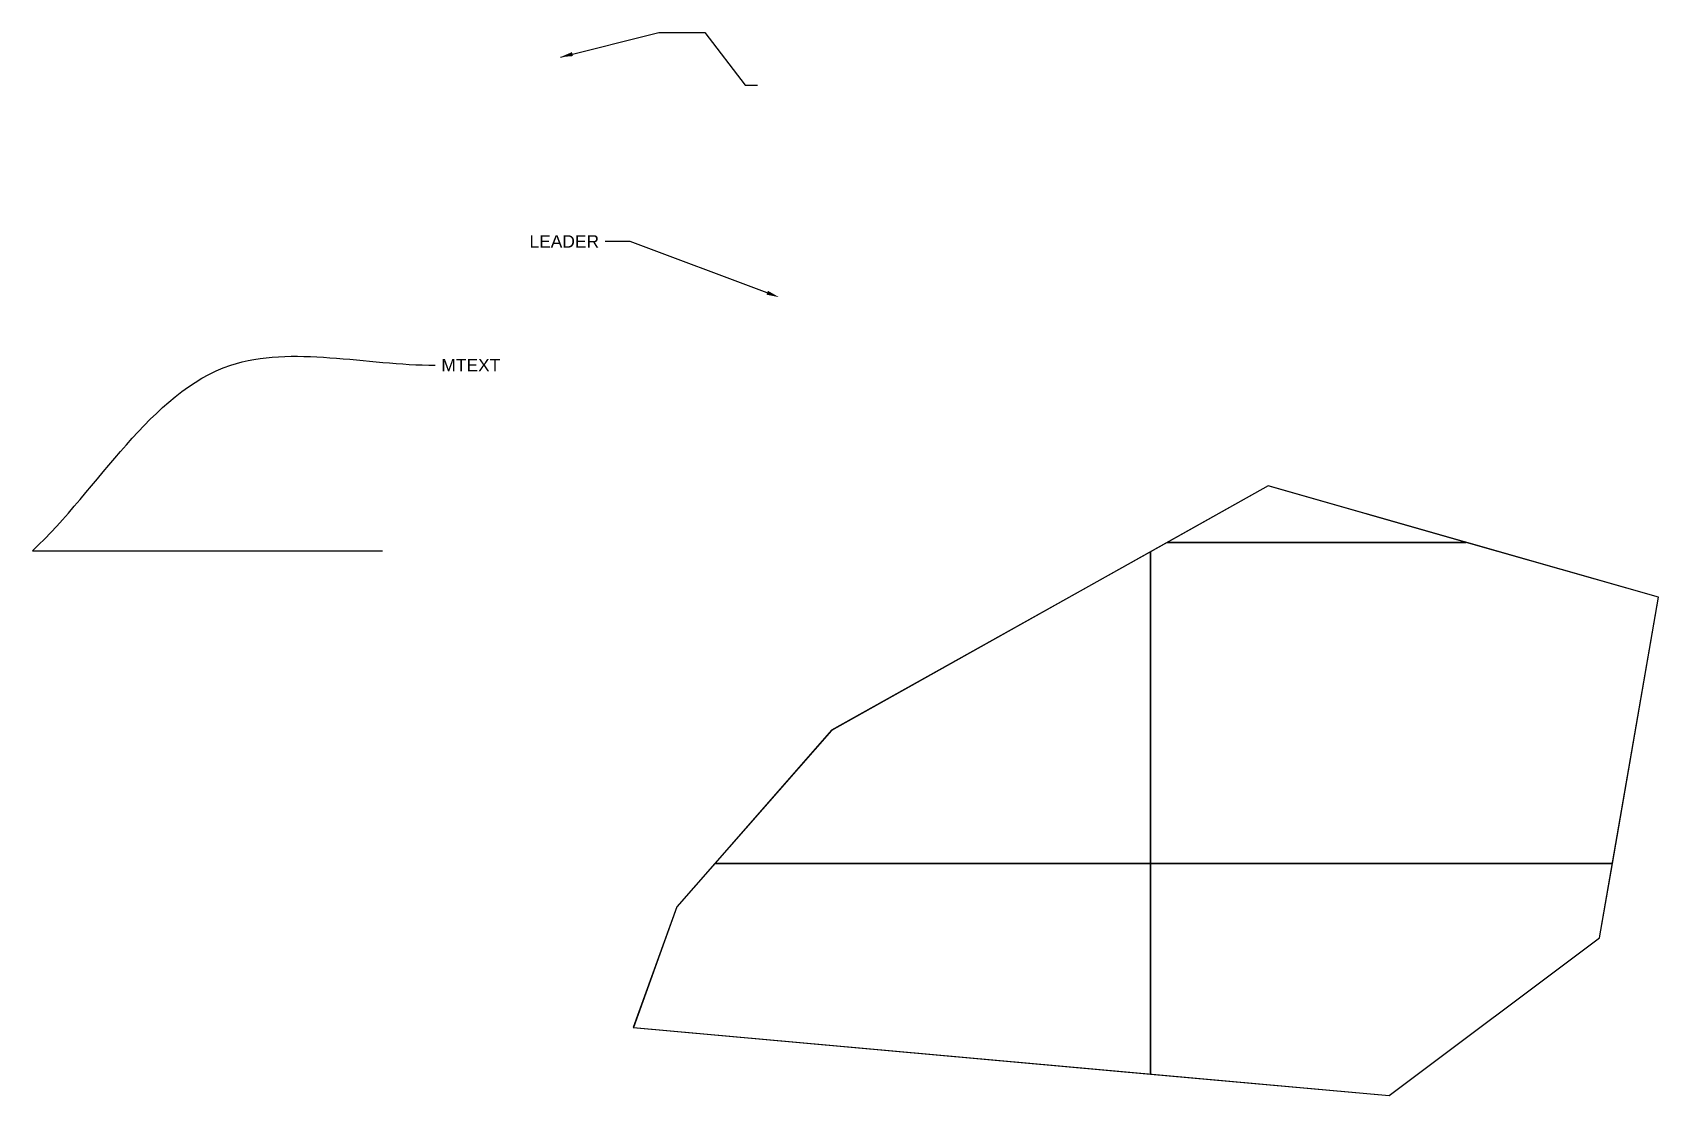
# Model space of a CAD drawing. Header units: inches. Extents: x 9.6 to 33.1, y 2.2 to 17.6.
import ezdxf
from ezdxf import colors
from ezdxf.entities.mleader import LeaderData, LeaderLine
from ezdxf.math import Vec2, Vec3

# ---------------------------------------------------------------- set-up
doc = ezdxf.new("R2010")
doc.units = ezdxf.units.IN
doc.header["$MEASUREMENT"] = 0
doc.header["$XCLIPFRAME"] = 2
doc.linetypes.add('ACAD_ISO02W100', pattern=[15, 12, -3])
doc.styles.get("Standard").update_dxf_attribs({"font": 'Arial.ttf'})
doc.dimstyles.new('Annotative', dxfattribs={"dimscale": 0, "dimtxt": 0.18, "dimasz": 0.18, "dimexe": 0.18, "dimexo": 0.0625, "dimgap": 0.09, "dimtad": 0, "dimtih": 1, "dimtoh": 1, "dimdec": 4, "dimzin": 0, "dimdsep": 46, "dimtxsty": 'Standard', "dimcen": 0.09, "dimadec": 0, "dimazin": 0, "dimtfac": 1, "dimtdec": 4, "dimtofl": 0, "dimtmove": 0, "dimatfit": 3, "dimfxl": 1, "dimtolj": 1, "dimtzin": 0, "dimarcsym": 0})
doc.dimstyles.get("Standard").update_dxf_attribs({"dimtxt": 0.18, "dimasz": 0.18, "dimexe": 0.18, "dimexo": 0.0625, "dimgap": 0.09, "dimtad": 0, "dimtih": 1, "dimtoh": 1, "dimdec": 4, "dimzin": 0, "dimdsep": 46, "dimtxsty": 'Standard', "dimcen": 0.09, "dimadec": 0, "dimazin": 0, "dimtfac": 1, "dimtdec": 4, "dimtofl": 0, "dimtmove": 0, "dimatfit": 3, "dimfxl": 1, "dimtolj": 1, "dimtzin": 0, "dimarcsym": 0})
picture_1 = doc.add_image_def('image1.jpeg', size_in_pixel=(300, 168))

msp = doc.modelspace()

# ---------------------------------------------------------------- linework, layer by layer
msp.add_line((9.574, 10.07), (14.631, 10.07))
msp.add_lwpolyline([(18.255, 3.182), (29.173, 2.198), (32.216, 4.479), (33.066, 9.399), (27.428, 11.01), (21.119, 7.476), (18.882, 4.927)], close=True)

# ---------------------------------------------------------------- texts
at = {"insert": (15.481, 12.844), "char_height": 0.18, "width": 1, "attachment_point": 1}
msp.add_mtext('MTEXT', dxfattribs=at)

# ---------------------------------------------------------------- pictures from other files: only their frames are drawn
at = {"transparency": 33554490}
image = msp.add_image(picture_1, insert=(25.728, 10.193), size_in_units=(8.285, 4.64), dxfattribs=at)
image.set_boundary_path([(164.65, 167.5), (61.07, 137.92), (8.246, 167.5), (164.65, 167.5)])
image = msp.add_image(picture_1, insert=(25.728, 5.553), size_in_units=(8.285, 4.64), dxfattribs=at)
image.set_boundary_path([(265.21, 28.22), (164.65, -0.5), (8.246, -0.5), (-0.5, 4.4), (-0.5, 167.5), (241.14, 167.5), (265.21, 28.22)])
image = msp.add_image(picture_1, insert=(17.442, 5.553), size_in_units=(8.285, 4.64), dxfattribs=at)
image.set_boundary_path([(299.5, 4.4), (132.62, 97.86), (71.51, 167.5), (299.5, 167.5), (299.5, 4.4)])
image = msp.add_image(picture_1, insert=(17.442, 0.913), size_in_units=(8.285, 4.64), dxfattribs=at)
image.set_boundary_path([(71.51, -0.5), (51.61, 22.17), (28.93, 85.335), (299.5, 109.72), (299.5, -0.5), (71.51, -0.5)])
image = msp.add_image(picture_1, insert=(25.728, 0.913), size_in_units=(8.285, 4.64), dxfattribs=at)
image.set_boundary_path([(-0.5, 109.72), (124.25, 120.965), (234.425, 38.37), (241.14, -0.5), (-0.5, -0.5), (-0.5, 109.72)])

# ---------------------------------------------------------------- leaders
msp.add_leader([(17.201, 17.207), (18.625, 17.563), (19.286, 17.563), (19.869, 16.8), (20.049, 16.8)], dimstyle='Standard')
at = {"linetype": 'ACAD_ISO02W100', "lineweight": 5, "ltscale": 1.5, "transparency": 33554518, "has_arrowhead": 0, "path_type": 1, "annotation_type": 0, "has_hookline": 1, "hookline_direction": 0, "text_width": 0.828}
msp.add_leader([(9.574, 10.07), (12.438, 12.754), (15.391, 12.754)], dimstyle='Annotative', override={"dimscale": 0, "dimasz": 0.24, "dimgap": 0.09, "dimtad": 0, "dimldrblk": 'Open30'}, dxfattribs=at)
ml = msp.add_multileader_mtext('Standard')
ml.set_content('LEADER', color=256)
ml.set_leader_properties()
ml.build(insert=Vec2(0, 0))
ml.multileader.update_dxf_attribs({"dogleg_length": 0.36, "arrow_head_size": 0.18})
ctx = ml.context
ctx.base_point, ctx.char_height, ctx.arrow_head_size, ctx.landing_gap_size, ctx.plane_origin = Vec3(16.691, 14.543), 0.18, 0.18, 0.09, Vec3(20.358, 13.738)
ctx.text_align_type = 2
notes = []
notes.append((ctx, [(0, (1, 1, 0), (18.21, 14.543), (-1, 0), 0.36, [(0, [(20.358, 13.738)], 0, [])])]))
ctx.mtext.insert, ctx.mtext.alignment, ctx.mtext.flow_direction = Vec3(17.76, 14.633), 3, 5
for ctx, leaders in notes:
    for number, flags, end, landing, length, lines in leaders:
        leader = LeaderData()
        leader.index, (leader.has_last_leader_line, leader.has_dogleg_vector, leader.attachment_direction) = number, flags
        leader.last_leader_point, leader.dogleg_vector, leader.dogleg_length = Vec3(end), Vec3(landing), length
        for number, points, colour, breaks in lines:
            line = LeaderLine()
            line.index, line.vertices, line.color, line.breaks = number, Vec3.list(points), colors.encode_raw_color(colour), breaks
            leader.lines.append(line)
        ctx.leaders.append(leader)

doc.saveas('drawing.dxf')
